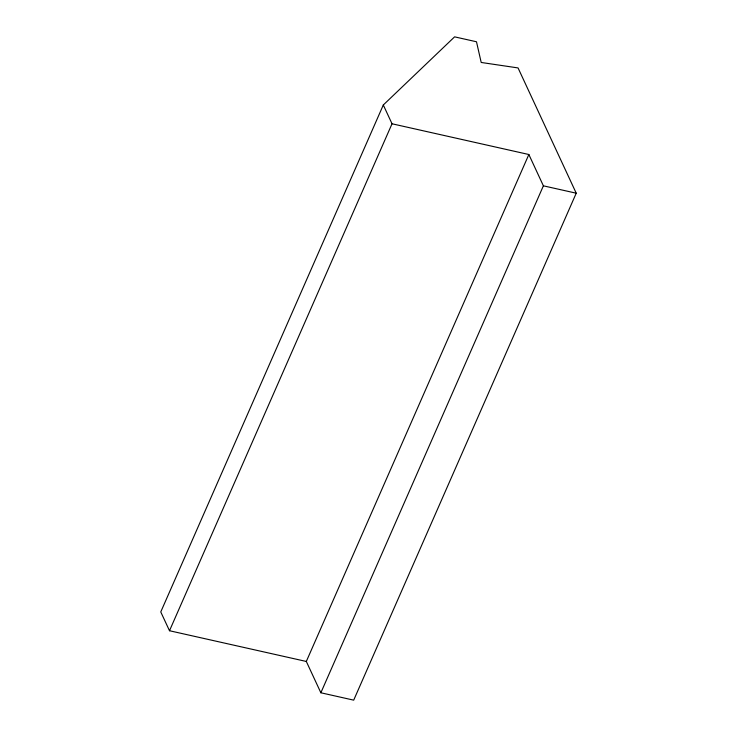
<?xml version="1.0" encoding="UTF-8"?>
<svg xmlns="http://www.w3.org/2000/svg" width="737" height="737" viewBox="0 0 737 737"><rect width="100%" height="100%" fill="white"/><g stroke="black" fill="none" stroke-linecap="round" stroke-linejoin="round"><path stroke-width="1.11" d="M383.304 104.986L160.767 611.94L169.501 630.734L306.316 661.457L320.862 692.771L353.696 700.15L576.233 193.195L518.056 67.933L481.197 62.461L476.489 41.769L454.6 36.85L383.304 104.986L392.029 123.779L169.501 630.734M306.316 661.457L528.853 154.512L392.029 123.779M320.862 692.771L543.39 185.825L528.853 154.512M543.39 185.825L576.233 193.195"/></g></svg>
